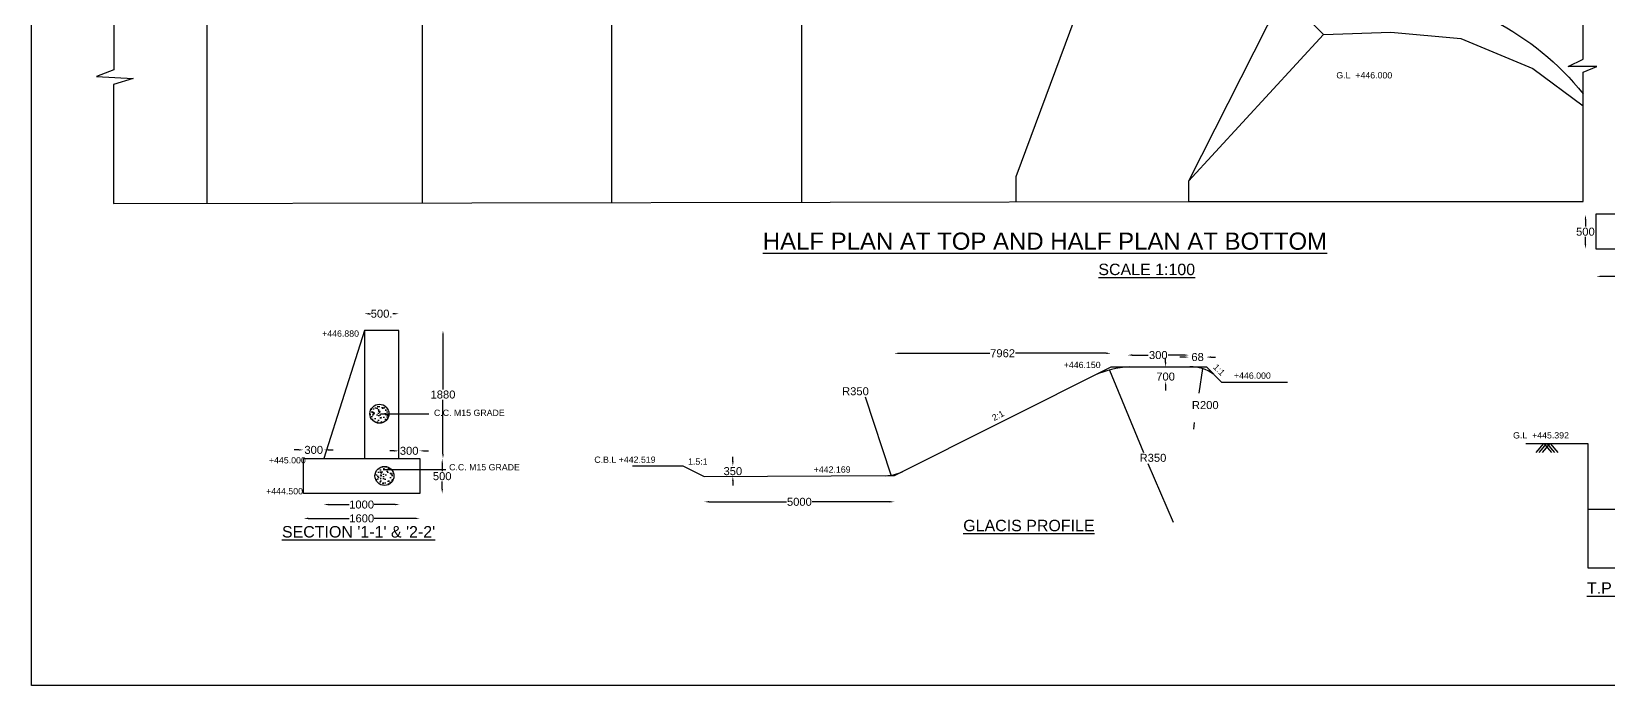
# Model space of a CAD drawing. Header units: inches. Extents: x 610 to 840, y 19 to 178.
# Drawn here: x 610.2 to 748.2, y 19.5 to 76.7 of the extents above; entities that cross this region are included whole.
import ezdxf

# ---------------------------------------------------------------- set-up
doc = ezdxf.new("R2010")
doc.units = ezdxf.units.IN
doc.header["$MEASUREMENT"] = 0
doc.styles.get("Standard").update_dxf_attribs({"font": 'arial.ttf', "height": 0.7})
doc.dimstyles.get("Standard").update_dxf_attribs({"dimtxt": 0.7, "dimasz": 0.4, "dimexe": 0.18, "dimexo": 0.0625, "dimgap": 0.09, "dimtad": 0, "dimtih": 1, "dimtoh": 1, "dimdec": 4, "dimzin": 0, "dimdsep": 46, "dimtxsty": 'Standard', "dimcen": 0.09, "dimse1": 1, "dimse2": 1, "dimadec": 0, "dimazin": 0, "dimtfac": 1, "dimtdec": 4, "dimtofl": 0, "dimtmove": 0, "dimatfit": 3, "dimfxl": 1, "dimtolj": 1, "dimtzin": 0, "dimarcsym": 0})

# ---------------------------------------------------------------- blocks, each defined once
blk = doc.blocks.new('*D39')
at = {"color": 0, "lineweight": -2}
for p, q in [((747.55, 55.28), (751.49, 55.28)), ((757.04, 55.28), (753.69, 55.28))]:
    blk.add_line(p, q, dxfattribs=at)
at = {"color": 0}
for points in [[(747.55, 55.34), (747.55, 55.21), (747.15, 55.28)], [(757.04, 55.34), (757.04, 55.21), (757.44, 55.28)]]:
    blk.add_solid(points, dxfattribs=at)
at = {"layer": 'Defpoints', "color": 0}
for p in [(747.15, 57.66), (757.44, 57.65), (757.44, 55.28)]:
    blk.add_point(p, dxfattribs=at)
at = {"color": 0, "insert": (752.59, 55.28), "char_height": 0.7, "attachment_point": 5}
blk.add_mtext('\\A1;1600', dxfattribs=at)
blk = doc.blocks.new('*D46')
at = {"color": 0, "lineweight": -2}
for p, q in [((746.19, 60.27), (746.19, 59.63)), ((746.19, 58.08), (746.19, 58.73))]:
    blk.add_line(p, q, dxfattribs=at)
at = {"color": 0}
for points in [[(746.13, 60.27), (746.26, 60.27), (746.19, 60.67)], [(746.13, 58.08), (746.26, 58.08), (746.19, 57.68)]]:
    blk.add_solid(points, dxfattribs=at)
at = {"layer": 'Defpoints', "color": 0}
for p in [(746.19, 60.67), (747.21, 60.67), (747.22, 57.68)]:
    blk.add_point(p, dxfattribs=at)
at = {"color": 0, "insert": (746.19, 59.18), "char_height": 0.7, "attachment_point": 5}
blk.add_mtext('\\A1;500', dxfattribs=at)
blk = doc.blocks.new('*D50')
at = {"color": 0, "lineweight": -2}
for p, q in [((636.2, 35.32), (638.02, 35.32)), ((642.05, 35.32), (640.23, 35.32))]:
    blk.add_line(p, q, dxfattribs=at)
at = {"color": 0}
for points in [[(636.2, 35.39), (636.2, 35.26), (635.8, 35.32)], [(642.05, 35.39), (642.05, 35.26), (642.45, 35.32)]]:
    blk.add_solid(points, dxfattribs=at)
at = {"layer": 'Defpoints', "color": 0}
for p in [(635.8, 39.3), (642.45, 39.27), (642.45, 35.32)]:
    blk.add_point(p, dxfattribs=at)
at = {"color": 0, "insert": (639.12, 35.32), "char_height": 0.7, "attachment_point": 5}
blk.add_mtext('\\A1;1000', dxfattribs=at)
blk = doc.blocks.new('*D51')
at = {"color": 0, "lineweight": -2}
for p, q in [((634.45, 34.11), (638.03, 34.11)), ((643.81, 34.11), (640.23, 34.11))]:
    blk.add_line(p, q, dxfattribs=at)
at = {"color": 0}
for points in [[(634.45, 34.18), (634.45, 34.05), (634.05, 34.11)], [(643.81, 34.18), (643.81, 34.05), (644.21, 34.11)]]:
    blk.add_solid(points, dxfattribs=at)
at = {"layer": 'Defpoints', "color": 0}
for p in [(634.05, 36.29), (644.21, 36.27), (644.21, 34.11)]:
    blk.add_point(p, dxfattribs=at)
at = {"color": 0, "insert": (639.13, 34.11), "char_height": 0.7, "attachment_point": 5}
blk.add_mtext('\\A1;1600', dxfattribs=at)
blk = doc.blocks.new('*D52')
at = {"color": 0, "lineweight": -2}
for p, q in [((633.63, 40.1), (633.23, 40.1)), ((636.23, 40.1), (636.63, 40.1))]:
    blk.add_line(p, q, dxfattribs=at)
at = {"color": 0}
for points in [[(633.63, 40.17), (633.63, 40.04), (634.03, 40.1)], [(636.23, 40.17), (636.23, 40.04), (635.83, 40.1)]]:
    blk.add_solid(points, dxfattribs=at)
at = {"layer": 'Defpoints', "color": 0}
for p in [(635.83, 40.1), (634.03, 39.33), (635.83, 39.33)]:
    blk.add_point(p, dxfattribs=at)
at = {"color": 0, "insert": (634.93, 40.1), "char_height": 0.7, "attachment_point": 5}
blk.add_mtext('\\A1;300', dxfattribs=at)
blk = doc.blocks.new('*D53')
at = {"color": 0, "lineweight": -2}
for p, q in [((641.98, 40.02), (641.58, 40.02)), ((644.58, 40.02), (644.98, 40.02))]:
    blk.add_line(p, q, dxfattribs=at)
at = {"color": 0}
for points in [[(641.98, 40.08), (641.98, 39.95), (642.38, 40.02)], [(644.58, 40.08), (644.58, 39.95), (644.18, 40.02)]]:
    blk.add_solid(points, dxfattribs=at)
at = {"layer": 'Defpoints', "color": 0}
for p in [(644.18, 40.02), (642.38, 39.24), (644.18, 39.24)]:
    blk.add_point(p, dxfattribs=at)
at = {"color": 0, "insert": (643.28, 40.02), "char_height": 0.7, "attachment_point": 5}
blk.add_mtext('\\A1;300', dxfattribs=at)
blk = doc.blocks.new('*D54')
at = {"color": 0, "lineweight": -2}
for p, q in [((639.76, 52.01), (639.89, 52.01)), ((641.98, 52.01), (641.85, 52.01))]:
    blk.add_line(p, q, dxfattribs=at)
at = {"color": 0}
for points in [[(639.76, 52.07), (639.76, 51.94), (639.36, 52.01)], [(641.98, 52.07), (641.98, 51.94), (642.38, 52.01)]]:
    blk.add_solid(points, dxfattribs=at)
at = {"layer": 'Defpoints', "color": 0}
for p in [(642.38, 52.01), (639.36, 50.56), (642.38, 50.54)]:
    blk.add_point(p, dxfattribs=at)
at = {"color": 0, "insert": (640.87, 52.01), "char_height": 0.7, "attachment_point": 5}
blk.add_mtext('\\A1;500.', dxfattribs=at)
blk = doc.blocks.new('*D55')
at = {"color": 0, "lineweight": -2}
for p, q in [((646.17, 38.91), (646.17, 38.24)), ((646.17, 36.68), (646.17, 37.35))]:
    blk.add_line(p, q, dxfattribs=at)
at = {"color": 0}
for points in [[(646.11, 38.91), (646.24, 38.91), (646.17, 39.31)], [(646.11, 36.68), (646.24, 36.68), (646.17, 36.28)]]:
    blk.add_solid(points, dxfattribs=at)
at = {"layer": 'Defpoints', "color": 0}
for p in [(644.17, 39.31), (646.17, 39.31), (644.23, 36.28)]:
    blk.add_point(p, dxfattribs=at)
at = {"color": 0, "insert": (646.17, 37.8), "char_height": 0.7, "attachment_point": 5}
blk.add_mtext('\\A1;500', dxfattribs=at)
blk = doc.blocks.new('*D56')
at = {"color": 0, "lineweight": -2}
for p, q in [((646.24, 50.14), (646.24, 45.39)), ((646.24, 39.75), (646.24, 44.49))]:
    blk.add_line(p, q, dxfattribs=at)
at = {"color": 0}
for points in [[(646.17, 50.14), (646.31, 50.14), (646.24, 50.54)], [(646.17, 39.75), (646.31, 39.75), (646.24, 39.35)]]:
    blk.add_solid(points, dxfattribs=at)
at = {"layer": 'Defpoints', "color": 0}
for p in [(642.38, 50.54), (646.24, 50.54), (642.38, 39.35)]:
    blk.add_point(p, dxfattribs=at)
at = {"color": 0, "insert": (646.24, 44.94), "char_height": 0.7, "attachment_point": 5}
blk.add_mtext('\\A1;1880', dxfattribs=at)
blk = doc.blocks.new('*D57')
at = {"color": 0, "lineweight": -2}
for p, q in [((671.6, 39.09), (671.6, 39.49)), ((671.6, 37.38), (671.6, 36.98))]:
    blk.add_line(p, q, dxfattribs=at)
at = {"color": 0}
for points in [[(671.53, 39.09), (671.67, 39.09), (671.6, 38.69)], [(671.53, 37.38), (671.67, 37.38), (671.6, 37.78)]]:
    blk.add_solid(points, dxfattribs=at)
at = {"layer": 'Defpoints', "color": 0}
for p in [(667.19, 38.69), (671.6, 38.69), (669.09, 37.78)]:
    blk.add_point(p, dxfattribs=at)
at = {"color": 0, "insert": (671.6, 38.24), "char_height": 0.7, "attachment_point": 5}
blk.add_mtext('\\A1;350', dxfattribs=at)
blk = doc.blocks.new('*D58')
at = {"color": 0, "lineweight": -2}
for p, q in [((669.5, 35.56), (676.28, 35.56)), ((685.33, 35.56), (678.55, 35.56))]:
    blk.add_line(p, q, dxfattribs=at)
at = {"color": 0}
for points in [[(669.5, 35.63), (669.5, 35.5), (669.1, 35.56)], [(685.33, 35.63), (685.33, 35.5), (685.73, 35.56)]]:
    blk.add_solid(points, dxfattribs=at)
at = {"layer": 'Defpoints', "color": 0}
for p in [(669.1, 37.78), (685.73, 37.85), (685.73, 35.56)]:
    blk.add_point(p, dxfattribs=at)
at = {"color": 0, "insert": (677.42, 35.56), "char_height": 0.7, "attachment_point": 5}
blk.add_mtext('\\A1;5000', dxfattribs=at)
blk = doc.blocks.new('*D59')
at = {"color": 0, "lineweight": -2}
for p, q in [((686.12, 48.55), (694.07, 48.55)), ((704.27, 48.55), (696.32, 48.55))]:
    blk.add_line(p, q, dxfattribs=at)
at = {"color": 0}
for points in [[(686.12, 48.61), (686.12, 48.48), (685.72, 48.55)], [(704.27, 48.61), (704.27, 48.48), (704.67, 48.55)]]:
    blk.add_solid(points, dxfattribs=at)
at = {"layer": 'Defpoints', "color": 0}
for p in [(704.67, 48.55), (704.67, 47.35), (685.72, 37.86)]:
    blk.add_point(p, dxfattribs=at)
at = {"color": 0, "insert": (695.2, 48.55), "char_height": 0.7, "attachment_point": 5}
blk.add_mtext('\\A1;7962', dxfattribs=at)
blk = doc.blocks.new('*D60')
at = {"color": 0, "lineweight": -2}
for p, q in [((706.54, 48.39), (707.95, 48.39)), ((711.09, 48.39), (709.68, 48.39))]:
    blk.add_line(p, q, dxfattribs=at)
at = {"color": 0}
for points in [[(706.54, 48.46), (706.54, 48.33), (706.14, 48.39)], [(711.09, 48.46), (711.09, 48.33), (711.49, 48.39)]]:
    blk.add_solid(points, dxfattribs=at)
at = {"layer": 'Defpoints', "color": 0}
for p in [(711.49, 48.39), (706.14, 47.4), (711.49, 47.33)]:
    blk.add_point(p, dxfattribs=at)
at = {"color": 0, "insert": (708.82, 48.39), "char_height": 0.7, "attachment_point": 5}
blk.add_mtext('\\A1;300', dxfattribs=at)
blk = doc.blocks.new('*D61')
at = {"color": 0, "lineweight": -2}
for p, q in [((711.1, 48.22), (710.7, 48.22)), ((713.42, 48.22), (713.82, 48.22))]:
    blk.add_line(p, q, dxfattribs=at)
at = {"color": 0}
for points in [[(711.1, 48.28), (711.1, 48.15), (711.5, 48.22)], [(713.42, 48.28), (713.42, 48.15), (713.02, 48.22)]]:
    blk.add_solid(points, dxfattribs=at)
at = {"layer": 'Defpoints', "color": 0}
for p in [(711.5, 47.39), (713.02, 48.22), (713.02, 47.37)]:
    blk.add_point(p, dxfattribs=at)
at = {"color": 0, "insert": (712.26, 48.22), "char_height": 0.7, "attachment_point": 5}
blk.add_mtext('\\A1;68', dxfattribs=at)
blk = doc.blocks.new('*D62')
at = {"color": 0, "lineweight": -2}
for p, q in [((709.46, 47.75), (709.46, 48.15)), ((709.46, 45.71), (709.46, 45.31))]:
    blk.add_line(p, q, dxfattribs=at)
at = {"color": 0}
for points in [[(709.4, 47.75), (709.53, 47.75), (709.46, 47.35)], [(709.4, 45.71), (709.53, 45.71), (709.46, 46.11)]]:
    blk.add_solid(points, dxfattribs=at)
at = {"layer": 'Defpoints', "color": 0}
for p in [(713.03, 47.35), (709.46, 46.11), (714.28, 46.11)]:
    blk.add_point(p, dxfattribs=at)
at = {"color": 0, "insert": (709.46, 46.51), "char_height": 0.7, "attachment_point": 5}
blk.add_mtext('\\A1;700', dxfattribs=at)

msp = doc.modelspace()

# ---------------------------------------------------------------- hatches: boundary and pattern name
h = msp.add_hatch()
h.set_pattern_fill('AR-CONC', color=256, scale=0.12, style=0)
h.set_pattern_definition([(50, (0, 0), (0.8607122, -0.0753026), [0.09, -0.99]), (355, (0, 0), (-0.1665016, 0.9026306), [0.072, -0.792]), (100.4514, (0.0717, -0.0063), (0.6942113, 0.8273275), [0.0764882, -0.8413705]), (46.1842, (0, 0.24), (1.2806893, -0.1986228), [0.135, -1.485]), (96.6356, (0.1067, 0.2234), (1.1215952, 1.1689414), [0.1147323, -1.2620556]), (351.1842, (0, 0.24), (1.1215943, 1.1689423), [0.108, -1.188]), (21, (0.12, 0.18), (0.7162885, -0.4831427), [0.09, -0.99]), (326, (0.12, 0.18), (0.2919784, 0.87018), [0.072, -0.792]), (71.4514, (0.1797, 0.1397), (1.0082672, 0.3870366), [0.0764882, -0.8413705]), (37.5, (0, 0), (0.01459183, 0.39947262), [0, -0.7824, 0, -0.804, 0, -0.795]), (7.5, (0, 0), (0.31568344, 0.47329405), [0, -0.4584, 0, -0.7644, 0, -0.303]), (327.5, (-0.2676, 0), (0.64058692, -0.02706585), [0, -0.3, 0, -0.936, 0, -1.242]), (317.5, (-0.3876, 0), (0.6998234, 0.120126), [0, -0.39, 0, -0.6216, 0, -0.882])])
h.paths.add_polyline_path([(641.5051, 43.26409, 1), (639.84505, 43.26409, 1)])
h.paths.add_polyline_path([(640.28973, 37.82553, 1), (641.94978, 37.82553, 1)])

# ---------------------------------------------------------------- linework, layer by layer
for points in [[(839.64978, 19.50538), (610.24255, 19.50538), (610.24255, 178.33609), (839.64978, 178.33609)], [(747.14382, 60.73711), (757.44232, 60.73711), (757.44232, 57.64943), (747.14382, 57.64943)], [(634.03554, 39.34872), (644.20238, 39.34872), (644.20238, 36.27597), (634.03554, 36.27597)]]:
    msp.add_lwpolyline(points, close=True)
for points in [[(625.61695, 61.64991), (625.61695, 137.15349)], [(644.43639, 61.68845), (644.43639, 136.24259)], [(660.99961, 61.72237), (660.99961, 136.28315)], [(677.63315, 61.75644), (677.63315, 136.32389)], [(617.43616, 118.6635), (617.43616, 73.33688), (615.93735, 72.75583), (619.14225, 72.57576), (617.40528, 72.05318), (617.40528, 61.63309), (711.45878, 61.82572), (745.98128, 61.82572), (745.98128, 73.14041), (747.20069, 73.63992), (744.68726, 73.61375), (746.00586, 74.27025), (746.07101, 117.93286)], [(704.15031, 103.21197), (704.15031, 108.39655), (714.37533, 108.39655), (714.37533, 111.11545), (719.55703, 111.11545), (719.4905, 79.4545), (711.45017, 63.58695), (711.45878, 61.82572)], [(677.63315, 87.59054), (703.68289, 83.69135), (696.35393, 63.98073), (696.3584, 61.79479)], [(723.28705, 76.41992), (729.15568, 76.63876), (735.30117, 76.08324), (741.59717, 73.45801), (745.98128, 70.2009)], [(642.38924, 39.34872), (642.38924, 50.54199), (639.37324, 50.54199), (635.82959, 39.34872)], [(639.37324, 50.54199), (639.37324, 39.34872)], [(662.81587, 38.70559), (667.21184, 38.70559), (669.09305, 37.77001), (685.73653, 37.84921), (704.70492, 47.35471), (713.03182, 47.35471), (714.366, 46.02836), (720.1277, 46.02836)], [(704.56141, 47.07375), (707.51747, 39.87431)], [(712.68194, 47.20575), (712.35949, 45.0735)], [(685.4644, 37.89172), (683.21608, 44.71796)], [(711.97182, 42.49221), (711.90298, 41.92063)], [(740.98106, 40.65681), (746.4023, 40.65681), (746.4023, 29.78031), (749.84323, 29.78031), (749.84323, 30.53758), (750.58705, 29.18984), (750.58705, 29.78382), (755.47378, 29.78382), (755.47378, 40.64268), (759.86035, 40.64268)], [(741.87283, 39.8857), (742.54661, 40.65681), (743.21149, 39.86197)], [(742.13997, 39.8857), (742.81375, 40.65681), (743.47863, 39.86197)], [(742.43382, 39.8857), (743.1076, 40.65681), (743.77248, 39.86197)], [(707.89791, 38.90966), (710.12292, 33.77087)], [(746.4023, 34.91706), (755.47378, 34.91706)]]:
    msp.add_lwpolyline(points)
msp.add_lwpolyline([(711.45017, 63.58695), (723.28705, 76.41992), (719.49216, 80.24254), (728.5004, 80.24254, -0.214213016), (745.98128, 71.24481, 0.514718626)], format="xyb")
for centre in [(640.67508, 43.26409), (641.11976, 37.82553)]:
    msp.add_circle(centre, 0.83003)
for centre, radius, start, end in [((706.6548, 39.14885), 8.21439, 92.6112713, 114.7054414), ((711.68386, 43.92145), 3.43455, 54.8964648, 91.5645542), ((684.90125, 41.34164), 3.49656, 270.8723596, 296.809715)]:
    msp.add_arc(centre, radius, start, end)

# ---------------------------------------------------------------- texts
for s, height, p in [('G.L  +446.000', 0.55, (724.39918, 72.58277)), ('%%UHALF PLAN AT TOP AND HALF PLAN AT BOTTOM', 1.5, (674.22183, 57.60563)), ('%%USCALE 1:100', 1, (703.57803, 55.38519)), ('+446.880', 0.55, (635.66522, 49.9991)), ('+446.150', 0.55, (700.55008, 47.25659)), ('R350', 0.7, (681.15915, 44.87999)), ('+446.000', 0.55, (715.44069, 46.32136)), ('R200', 0.7, (711.76259, 43.6722)), ('C.C. M15 GRADE', 0.55, (645.45086, 43.07111)), ('G.L  +445.392', 0.55, (739.85983, 41.10153)), ('+445.000', 0.55, (631.0121, 38.9197)), ('C.C. M15 GRADE', 0.55, (646.77689, 38.31131)), ('C.B.L +442.519', 0.55, (659.47964, 38.97152)), ('1.5:1', 0.55, (667.68138, 38.80278)), ('+442.169', 0.55, (678.67436, 38.1112)), ('R350', 0.7, (707.1882, 39.06099)), ('+444.500', 0.55, (630.76564, 36.21164)), ("%%USECTION '1-1' & '2-2'", 1, (632.14946, 32.44119)), ('%%UGLACIS PROFILE', 1, (691.75666, 32.98938)), ('%%UT.P @ KM +382.650', 1, (746.32735, 27.52157))]:
    msp.add_text(s, height=height).set_placement(p)
for s, rotation, p in [('1:1', 314.7446851, (713.57484, 47.29058)), ('2:1', 27.8588134, (694.45246, 42.61128))]:
    msp.add_text(s, height=0.55, rotation=rotation).set_placement(p)

# ---------------------------------------------------------------- dimensions: what is measured, and where the dimension line sits
for base, p1, p2, text, picture, middle in [((746.19303, 60.67332), (747.22469, 57.68487), (747.2075, 60.67332), '500', '*D46', (746.19303, 59.1791)), ((646.24065, 50.53535), (642.37961, 39.34701), (642.37955, 50.53535), '1880', '*D56', (646.24065, 44.94118)), ((646.17279, 39.30757), (644.23441, 36.28437), (644.1664, 39.30757), '500', '*D55', (646.17279, 37.79597)), ((671.60059, 38.69135), (669.0923, 37.78172), (667.19112, 38.69135), '350', '*D57', (671.60059, 38.23653))]:
    dim = msp.add_linear_dim(base=base, p1=p1, p2=p2, angle=90, text=text, dimstyle='Standard')
    dim.commit()
    dim.dimension.update_dxf_attribs({"geometry": picture, "text_midpoint": middle})
dim = msp.add_linear_dim(base=(757.44148, 55.27632), p1=(747.14783, 57.65861), p2=(757.44148, 57.65271), text='1600', dimstyle='Standard')
dim.commit()
dim.dimension.update_dxf_attribs({"geometry": '*D39', "text_midpoint": (752.58618, 55.27632), "dimtype": 160})
for base, p1, p2, text, picture, middle in [((642.37577, 52.0075), (639.3647, 50.55551), (642.37577, 50.53665), '500.', '*D54', (640.87023, 52.0075)), ((704.6742, 48.54797), (685.71661, 37.85526), (704.6742, 47.34975), '7962', '*D59', (695.19541, 48.54797)), ((711.4884, 48.39282), (706.14251, 47.39905), (711.4884, 47.33279), '300', '*D60', (708.81546, 48.39282)), ((713.01964, 48.2179), (711.49692, 47.38589), (713.01964, 47.37289), '68', '*D61', (712.25828, 48.2179)), ((635.83116, 40.10339), (634.03478, 39.33127), (635.83116, 39.33127), '300', '*D52', (634.93297, 40.10339)), ((644.17677, 40.01581), (642.38039, 39.2437), (644.17677, 39.2437), '300', '*D53', (643.27858, 40.01581)), ((642.4507, 35.3227), (635.79897, 39.30195), (642.4507, 39.26544), '1000', '*D50', (639.12483, 35.3227)), ((685.7339, 35.56409), (669.09802, 37.77505), (685.7339, 37.85173), '5000', '*D58', (677.41596, 35.56409)), ((644.21409, 34.1124), (634.04502, 36.28609), (644.21409, 36.266), '1600', '*D51', (639.12956, 34.1124))]:
    dim = msp.add_linear_dim(base=base, p1=p1, p2=p2, text=text, dimstyle='Standard')
    dim.commit()
    dim.dimension.update_dxf_attribs({"geometry": picture, "text_midpoint": middle})
dim = msp.add_linear_dim(base=(709.46423, 46.11493), p1=(713.03182, 47.35471), p2=(714.27892, 46.11493), angle=90, text='700', dimstyle='Standard', override={"dimasz": 0.4})
dim.commit()
dim.dimension.update_dxf_attribs({"geometry": '*D62', "text_midpoint": (709.46423, 46.51493), "dimtype": 160})

# ---------------------------------------------------------------- leaders
for points in [[(640.77936, 43.24367), (644.98792, 43.24367)], [(641.08601, 38.39117), (646.49285, 38.39117)]]:
    msp.add_leader(points, dimstyle='Standard', override={"dimgap": 0.09, "dimtad": 0})

doc.saveas('drawing.dxf')
